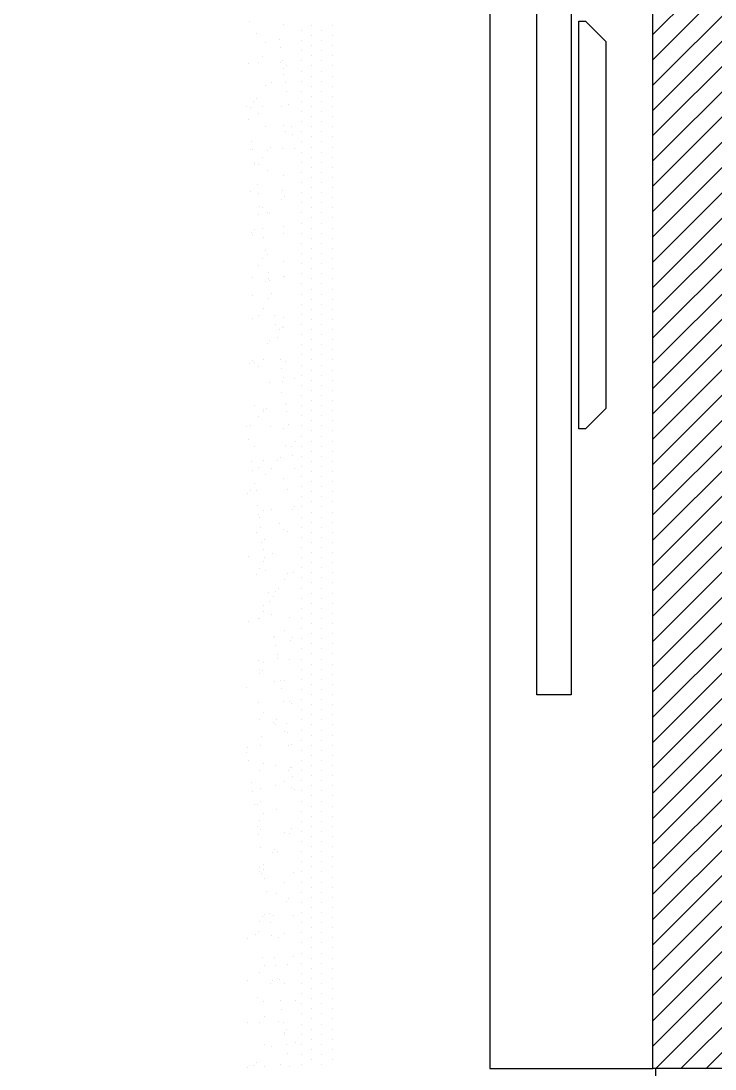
# Model space of a CAD drawing. Extents: x -178 to 151, y -135 to 745.
# Drawn here: x 120.293 to 121.167, y 706.289 to 707.608 of the extents above; entities that cross this region are included whole.
import ezdxf

# ---------------------------------------------------------------- set-up
doc = ezdxf.new("R2010")
doc.units = 0
doc.header["$MEASUREMENT"] = 0
doc.linetypes.add('DASHDOT2', pattern=[0.5, 0.25, -0.125, 0, -0.125])
doc.layers.get('0').update_dxf_attribs({"linetype": 'CONTINUOUS'})
for name, color, linetype in [('AR-MOB', 252, 'CONTINUOUS'), ('COTA', 7, 'CONTINUOUS'), ('COTAS', 7, 'CONTINUOUS'), ('E-hatch', 8, 'CONTINUOUS')]:
    doc.layers.add(name, color=color, linetype=linetype)

# ---------------------------------------------------------------- blocks, each defined once
blk = doc.blocks.new('A$C7AFB675E')
at = {"color": 8}
for p, q in [((3.6451, 2.2825), (3.6451, 2.2825)), ((3.5162, 2.2769), (3.5162, 2.2769)), ((3.5319, 2.269), (3.5319, 2.269)), ((3.5477, 2.2769), (3.5477, 2.2769)), ((3.5634, 2.269), (3.5634, 2.269)), ((3.5923, 2.279), (3.5923, 2.279)), ((3.6331, 2.2641), (3.6331, 2.2641)), ((3.5162, 2.2612), (3.5162, 2.2612)), ((3.5319, 2.2533), (3.5319, 2.2533)), ((3.5477, 2.2612), (3.5477, 2.2612)), ((3.5634, 2.2533), (3.5634, 2.2533)), ((3.5972, 2.2557), (3.5972, 2.2557)), ((3.6202, 2.25), (3.6202, 2.25)), ((3.5162, 2.2454), (3.5162, 2.2454)), ((3.5319, 2.2375), (3.5319, 2.2375)), ((3.5477, 2.2454), (3.5477, 2.2454)), ((3.5634, 2.2375), (3.5634, 2.2375)), ((3.5955, 2.2426), (3.5955, 2.2426)), ((3.5162, 2.2297), (3.5162, 2.2297)), ((3.5319, 2.2218), (3.5319, 2.2218)), ((3.5477, 2.2297), (3.5477, 2.2297)), ((3.5634, 2.2218), (3.5634, 2.2218)), ((3.5866, 2.2149), (3.5866, 2.2149)), ((3.5928, 2.2221), (3.5928, 2.2221)), ((3.5968, 2.2196), (3.5968, 2.2196)), ((3.6241, 2.2291), (3.6241, 2.2291)), ((3.6309, 2.2185), (3.6309, 2.2185)), ((3.6454, 2.218), (3.6454, 2.218)), ((3.5162, 2.2139), (3.5162, 2.2139)), ((3.5162, 2.1982), (3.5162, 2.1982)), ((3.5319, 2.206), (3.5319, 2.206)), ((3.5477, 2.2139), (3.5477, 2.2139)), ((3.5477, 2.1982), (3.5477, 2.1982)), ((3.5634, 2.206), (3.5634, 2.206)), ((3.5909, 2.2103), (3.5909, 2.2103)), ((3.5922, 2.2005), (3.5922, 2.2005)), ((3.5162, 2.1824), (3.5162, 2.1824)), ((3.5319, 2.1903), (3.5319, 2.1903)), ((3.5477, 2.1824), (3.5477, 2.1824)), ((3.5634, 2.1903), (3.5634, 2.1903)), ((3.5883, 2.1879), (3.5883, 2.1879)), ((3.611, 2.1884), (3.611, 2.1884)), ((3.6193, 2.184), (3.6193, 2.184)), ((3.5162, 2.1667), (3.5162, 2.1667)), ((3.5319, 2.1745), (3.5319, 2.1745)), ((3.5477, 2.1667), (3.5477, 2.1667)), ((3.5634, 2.1745), (3.5634, 2.1745)), ((3.5866, 2.1747), (3.5866, 2.1747)), ((3.5162, 2.1509), (3.5162, 2.1509)), ((3.5319, 2.1588), (3.5319, 2.1588)), ((3.5477, 2.1509), (3.5477, 2.1509)), ((3.5634, 2.1588), (3.5634, 2.1588)), ((3.5839, 2.1542), (3.5839, 2.1542)), ((3.5944, 2.1515), (3.5944, 2.1515)), ((3.624, 2.1506), (3.624, 2.1506)), ((3.634, 2.1633), (3.634, 2.1633)), ((3.6382, 2.1586), (3.6382, 2.1586)), ((3.643, 2.1499), (3.643, 2.1499)), ((3.6488, 2.1515), (3.6488, 2.1515)), ((3.5162, 2.1352), (3.5162, 2.1352)), ((3.5319, 2.143), (3.5319, 2.143)), ((3.5477, 2.1352), (3.5477, 2.1352)), ((3.5634, 2.143), (3.5634, 2.143)), ((3.6308, 2.14), (3.6308, 2.14)), ((3.5162, 2.1194), (3.5162, 2.1194)), ((3.5319, 2.1273), (3.5319, 2.1273)), ((3.5477, 2.1194), (3.5477, 2.1194)), ((3.5634, 2.1273), (3.5634, 2.1273)), ((3.5794, 2.12), (3.5794, 2.12)), ((3.592, 2.1221), (3.592, 2.1221)), ((3.6196, 2.1196), (3.6196, 2.1196)), ((3.6461, 2.131), (3.6461, 2.131)), ((3.5162, 2.1037), (3.5162, 2.1037)), ((3.5319, 2.1115), (3.5319, 2.1115)), ((3.5477, 2.1037), (3.5477, 2.1037)), ((3.5634, 2.1115), (3.5634, 2.1115)), ((3.5776, 2.1069), (3.5776, 2.1069)), ((3.5889, 2.1126), (3.5889, 2.1126)), ((3.5162, 2.0879), (3.5162, 2.0879)), ((3.5319, 2.0958), (3.5319, 2.0958)), ((3.5477, 2.0879), (3.5477, 2.0879)), ((3.5634, 2.0958), (3.5634, 2.0958)), ((3.5749, 2.0864), (3.5749, 2.0864)), ((3.5936, 2.0856), (3.5936, 2.0856)), ((3.6118, 2.0875), (3.6118, 2.0875)), ((3.6416, 2.0968), (3.6416, 2.0968)), ((3.5162, 2.0722), (3.5162, 2.0722)), ((3.5319, 2.08), (3.5319, 2.08)), ((3.5477, 2.0722), (3.5477, 2.0722)), ((3.5634, 2.08), (3.5634, 2.08)), ((3.6161, 2.0829), (3.6161, 2.0829)), ((3.6238, 2.0721), (3.6238, 2.0721)), ((3.6398, 2.0837), (3.6398, 2.0837)), ((3.6421, 2.084), (3.6421, 2.084)), ((3.5162, 2.0564), (3.5162, 2.0564)), ((3.5319, 2.0643), (3.5319, 2.0643)), ((3.5477, 2.0564), (3.5477, 2.0564)), ((3.5634, 2.0643), (3.5634, 2.0643)), ((3.6172, 2.0515), (3.6172, 2.0515)), ((3.6306, 2.0615), (3.6306, 2.0615)), ((3.6362, 2.0609), (3.6362, 2.0609)), ((3.6371, 2.0632), (3.6371, 2.0632)), ((3.5162, 2.0407), (3.5162, 2.0407)), ((3.5319, 2.0485), (3.5319, 2.0485)), ((3.5477, 2.0407), (3.5477, 2.0407)), ((3.5634, 2.0485), (3.5634, 2.0485)), ((3.5919, 2.0436), (3.5919, 2.0436)), ((3.5162, 2.0249), (3.5162, 2.0249)), ((3.5319, 2.0328), (3.5319, 2.0328)), ((3.5477, 2.0249), (3.5477, 2.0249)), ((3.5634, 2.0328), (3.5634, 2.0328)), ((3.5939, 2.0211), (3.5939, 2.0211)), ((3.6326, 2.029), (3.6326, 2.029)), ((3.6424, 2.0195), (3.6424, 2.0195)), ((3.5162, 2.0092), (3.5162, 2.0092)), ((3.5319, 2.017), (3.5319, 2.017)), ((3.5477, 2.0092), (3.5477, 2.0092)), ((3.5634, 2.017), (3.5634, 2.017)), ((3.5897, 2.0118), (3.5897, 2.0118)), ((3.594, 2.0071), (3.594, 2.0071)), ((3.6309, 2.0158), (3.6309, 2.0158)), ((3.5162, 1.9934), (3.5162, 1.9934)), ((3.5319, 2.0013), (3.5319, 2.0013)), ((3.5477, 1.9934), (3.5477, 1.9934)), ((3.5634, 2.0013), (3.5634, 2.0013)), ((3.6237, 1.9937), (3.6237, 1.9937)), ((3.6282, 1.9953), (3.6282, 1.9953)), ((3.5162, 1.9777), (3.5162, 1.9777)), ((3.5319, 1.9855), (3.5319, 1.9855)), ((3.5477, 1.9777), (3.5477, 1.9777)), ((3.5634, 1.9855), (3.5634, 1.9855)), ((3.6141, 1.9852), (3.6141, 1.9852)), ((3.6163, 1.9855), (3.6163, 1.9855)), ((3.6305, 1.983), (3.6305, 1.983)), ((3.5162, 1.9619), (3.5162, 1.9619)), ((3.5319, 1.9698), (3.5319, 1.9698)), ((3.5319, 1.954), (3.5319, 1.954)), ((3.5477, 1.9619), (3.5477, 1.9619)), ((3.5634, 1.9698), (3.5634, 1.9698)), ((3.5634, 1.954), (3.5634, 1.954)), ((3.5917, 1.9651), (3.5917, 1.9651)), ((3.6237, 1.9611), (3.6237, 1.9611)), ((3.637, 1.9601), (3.637, 1.9601)), ((3.6413, 1.9555), (3.6413, 1.9555)), ((3.5162, 1.9462), (3.5162, 1.9462)), ((3.5319, 1.9383), (3.5319, 1.9383)), ((3.5477, 1.9462), (3.5477, 1.9462)), ((3.5634, 1.9383), (3.5634, 1.9383)), ((3.5914, 1.953), (3.5914, 1.953)), ((3.622, 1.948), (3.622, 1.948)), ((3.64, 1.9514), (3.64, 1.9514)), ((3.5162, 1.9304), (3.5162, 1.9304)), ((3.5319, 1.9225), (3.5319, 1.9225)), ((3.5477, 1.9304), (3.5477, 1.9304)), ((3.5634, 1.9225), (3.5634, 1.9225)), ((3.6193, 1.9275), (3.6193, 1.9275)), ((3.5162, 1.9147), (3.5162, 1.9147)), ((3.5319, 1.9068), (3.5319, 1.9068)), ((3.5477, 1.9147), (3.5477, 1.9147)), ((3.5634, 1.9068), (3.5634, 1.9068)), ((3.5919, 1.9094), (3.5919, 1.9094)), ((3.6166, 1.9211), (3.6166, 1.9211)), ((3.6236, 1.9152), (3.6236, 1.9152)), ((3.5162, 1.8989), (3.5162, 1.8989)), ((3.5319, 1.891), (3.5319, 1.891)), ((3.5477, 1.8989), (3.5477, 1.8989)), ((3.5634, 1.891), (3.5634, 1.891)), ((3.6148, 1.8933), (3.6148, 1.8933)), ((3.6303, 1.9045), (3.6303, 1.9045)), ((3.5162, 1.8832), (3.5162, 1.8832)), ((3.5319, 1.8753), (3.5319, 1.8753)), ((3.5477, 1.8832), (3.5477, 1.8832)), ((3.5634, 1.8753), (3.5634, 1.8753)), ((3.5906, 1.8871), (3.5906, 1.8871)), ((3.5916, 1.8866), (3.5916, 1.8866)), ((3.613, 1.8802), (3.613, 1.8802)), ((3.6149, 1.8844), (3.6149, 1.8844)), ((3.6192, 1.8797), (3.6192, 1.8797)), ((3.6391, 1.8855), (3.6391, 1.8855)), ((3.5162, 1.8674), (3.5162, 1.8674)), ((3.5319, 1.8595), (3.5319, 1.8595)), ((3.5477, 1.8674), (3.5477, 1.8674)), ((3.5634, 1.8595), (3.5634, 1.8595)), ((3.6103, 1.8597), (3.6103, 1.8597)), ((3.6393, 1.8578), (3.6393, 1.8578)), ((3.5162, 1.8517), (3.5162, 1.8517)), ((3.5319, 1.8438), (3.5319, 1.8438)), ((3.5477, 1.8517), (3.5477, 1.8517)), ((3.5634, 1.8438), (3.5634, 1.8438)), ((3.6142, 1.853), (3.6142, 1.853)), ((3.5162, 1.8359), (3.5162, 1.8359)), ((3.5319, 1.828), (3.5319, 1.828)), ((3.5477, 1.8359), (3.5477, 1.8359)), ((3.5634, 1.828), (3.5634, 1.828)), ((3.6058, 1.8255), (3.6058, 1.8255)), ((3.6234, 1.8367), (3.6234, 1.8367)), ((3.6302, 1.8261), (3.6302, 1.8261)), ((3.5162, 1.8202), (3.5162, 1.8202)), ((3.5319, 1.8123), (3.5319, 1.8123)), ((3.5477, 1.8202), (3.5477, 1.8202)), ((3.5634, 1.8123), (3.5634, 1.8123)), ((3.5909, 1.8226), (3.5909, 1.8226)), ((3.5915, 1.8082), (3.5915, 1.8082)), ((3.5928, 1.8086), (3.5928, 1.8086)), ((3.6041, 1.8123), (3.6041, 1.8123)), ((3.6394, 1.821), (3.6394, 1.821)), ((3.5162, 1.8044), (3.5162, 1.8044)), ((3.5319, 1.7965), (3.5319, 1.7965)), ((3.5477, 1.8044), (3.5477, 1.8044)), ((3.5634, 1.7965), (3.5634, 1.7965)), ((3.5971, 1.804), (3.5971, 1.804)), ((3.6014, 1.7919), (3.6014, 1.7919)), ((3.5162, 1.7887), (3.5162, 1.7887)), ((3.5319, 1.7808), (3.5319, 1.7808)), ((3.5477, 1.7887), (3.5477, 1.7887)), ((3.5634, 1.7808), (3.5634, 1.7808)), ((3.6134, 1.787), (3.6134, 1.787)), ((3.6172, 1.782), (3.6172, 1.782)), ((3.5162, 1.7729), (3.5162, 1.7729)), ((3.5319, 1.765), (3.5319, 1.765)), ((3.5477, 1.7729), (3.5477, 1.7729)), ((3.5634, 1.765), (3.5634, 1.765)), ((3.5162, 1.7572), (3.5162, 1.7572)), ((3.5319, 1.7493), (3.5319, 1.7493)), ((3.5477, 1.7572), (3.5477, 1.7572)), ((3.5634, 1.7493), (3.5634, 1.7493)), ((3.5884, 1.7545), (3.5884, 1.7545)), ((3.5952, 1.7445), (3.5952, 1.7445)), ((3.5969, 1.7576), (3.5969, 1.7576)), ((3.6233, 1.7582), (3.6233, 1.7582)), ((3.63, 1.7476), (3.63, 1.7476)), ((3.637, 1.753), (3.637, 1.753)), ((3.6401, 1.757), (3.6401, 1.757)), ((3.6444, 1.7523), (3.6444, 1.7523)), ((3.5162, 1.7414), (3.5162, 1.7414)), ((3.5319, 1.7335), (3.5319, 1.7335)), ((3.5477, 1.7414), (3.5477, 1.7414)), ((3.5634, 1.7335), (3.5634, 1.7335)), ((3.575, 1.7282), (3.575, 1.7282)), ((3.5913, 1.7297), (3.5913, 1.7297)), ((3.5162, 1.7257), (3.5162, 1.7257)), ((3.5162, 1.7099), (3.5162, 1.7099)), ((3.5319, 1.7178), (3.5319, 1.7178)), ((3.5477, 1.7257), (3.5477, 1.7257)), ((3.5477, 1.7099), (3.5477, 1.7099)), ((3.5634, 1.7178), (3.5634, 1.7178)), ((3.5925, 1.724), (3.5925, 1.724)), ((3.6137, 1.7226), (3.6137, 1.7226)), ((3.5162, 1.6942), (3.5162, 1.6942)), ((3.5319, 1.702), (3.5319, 1.702)), ((3.5477, 1.6942), (3.5477, 1.6942)), ((3.5634, 1.702), (3.5634, 1.702)), ((3.595, 1.7063), (3.595, 1.7063)), ((3.5162, 1.6784), (3.5162, 1.6784)), ((3.5319, 1.6863), (3.5319, 1.6863)), ((3.5477, 1.6784), (3.5477, 1.6784)), ((3.5634, 1.6863), (3.5634, 1.6863)), ((3.5876, 1.6886), (3.5876, 1.6886)), ((3.588, 1.6898), (3.588, 1.6898)), ((3.618, 1.6812), (3.618, 1.6812)), ((3.6231, 1.6797), (3.6231, 1.6797)), ((3.6361, 1.687), (3.6361, 1.687)), ((3.5162, 1.6627), (3.5162, 1.6627)), ((3.5319, 1.6705), (3.5319, 1.6705)), ((3.5477, 1.6627), (3.5477, 1.6627)), ((3.5634, 1.6705), (3.5634, 1.6705)), ((3.5862, 1.6767), (3.5862, 1.6767)), ((3.6223, 1.6766), (3.6223, 1.6766)), ((3.6299, 1.6691), (3.6299, 1.6691)), ((3.5162, 1.6469), (3.5162, 1.6469)), ((3.5319, 1.6548), (3.5319, 1.6548)), ((3.5477, 1.6469), (3.5477, 1.6469)), ((3.5634, 1.6548), (3.5634, 1.6548)), ((3.5836, 1.6562), (3.5836, 1.6562)), ((3.5912, 1.6512), (3.5912, 1.6512)), ((3.6112, 1.6545), (3.6112, 1.6545)), ((3.6424, 1.6546), (3.6424, 1.6546)), ((3.6484, 1.6534), (3.6484, 1.6534)), ((3.5162, 1.6312), (3.5162, 1.6312)), ((3.5319, 1.639), (3.5319, 1.639)), ((3.5477, 1.6312), (3.5477, 1.6312)), ((3.5634, 1.639), (3.5634, 1.639)), ((3.5729, 1.6305), (3.5729, 1.6305)), ((3.6457, 1.633), (3.6457, 1.633)), ((3.5162, 1.6154), (3.5162, 1.6154)), ((3.5319, 1.6233), (3.5319, 1.6233)), ((3.5477, 1.6154), (3.5477, 1.6154)), ((3.5634, 1.6233), (3.5634, 1.6233)), ((3.579, 1.622), (3.579, 1.622)), ((3.5879, 1.6241), (3.5879, 1.6241)), ((3.6365, 1.6225), (3.6365, 1.6225)), ((3.5162, 1.5997), (3.5162, 1.5997)), ((3.5319, 1.6075), (3.5319, 1.6075)), ((3.5477, 1.5997), (3.5477, 1.5997)), ((3.5634, 1.6075), (3.5634, 1.6075)), ((3.5773, 1.6088), (3.5773, 1.6088)), ((3.5959, 1.6054), (3.5959, 1.6054)), ((3.6002, 1.6008), (3.6002, 1.6008)), ((3.623, 1.6013), (3.623, 1.6013)), ((3.6412, 1.5987), (3.6412, 1.5987)), ((3.5162, 1.5839), (3.5162, 1.5839)), ((3.5319, 1.5918), (3.5319, 1.5918)), ((3.5477, 1.5839), (3.5477, 1.5839)), ((3.5634, 1.5918), (3.5634, 1.5918)), ((3.5746, 1.5884), (3.5746, 1.5884)), ((3.6104, 1.5885), (3.6104, 1.5885)), ((3.6298, 1.5906), (3.6298, 1.5906)), ((3.6395, 1.5856), (3.6395, 1.5856)), ((3.5162, 1.5682), (3.5162, 1.5682)), ((3.5319, 1.576), (3.5319, 1.576)), ((3.5477, 1.5682), (3.5477, 1.5682)), ((3.5634, 1.576), (3.5634, 1.576)), ((3.591, 1.5727), (3.591, 1.5727)), ((3.6203, 1.5789), (3.6203, 1.5789)), ((3.6368, 1.5651), (3.6368, 1.5651)), ((3.5162, 1.5524), (3.5162, 1.5524)), ((3.5319, 1.5603), (3.5319, 1.5603)), ((3.5477, 1.5524), (3.5477, 1.5524)), ((3.5634, 1.5603), (3.5634, 1.5603)), ((3.5854, 1.5561), (3.5854, 1.5561)), ((3.634, 1.5545), (3.634, 1.5545)), ((3.6432, 1.5538), (3.6432, 1.5538)), ((3.6475, 1.5491), (3.6475, 1.5491)), ((3.5162, 1.5367), (3.5162, 1.5367)), ((3.5319, 1.5445), (3.5319, 1.5445)), ((3.5477, 1.5367), (3.5477, 1.5367)), ((3.5634, 1.5445), (3.5634, 1.5445)), ((3.6323, 1.5309), (3.6323, 1.5309)), ((3.5162, 1.5209), (3.5162, 1.5209)), ((3.5319, 1.5288), (3.5319, 1.5288)), ((3.5477, 1.5209), (3.5477, 1.5209)), ((3.5634, 1.5288), (3.5634, 1.5288)), ((3.5738, 1.5297), (3.5738, 1.5297)), ((3.578, 1.525), (3.578, 1.525)), ((3.6107, 1.5241), (3.6107, 1.5241)), ((3.6229, 1.5228), (3.6229, 1.5228)), ((3.6306, 1.5178), (3.6306, 1.5178)), ((3.5162, 1.5052), (3.5162, 1.5052)), ((3.5319, 1.513), (3.5319, 1.513)), ((3.5477, 1.5052), (3.5477, 1.5052)), ((3.5634, 1.513), (3.5634, 1.513)), ((3.5981, 1.5031), (3.5981, 1.5031)), ((3.6296, 1.5122), (3.6296, 1.5122)), ((3.5162, 1.4894), (3.5162, 1.4894)), ((3.5319, 1.4973), (3.5319, 1.4973)), ((3.5477, 1.4894), (3.5477, 1.4894)), ((3.5634, 1.4973), (3.5634, 1.4973)), ((3.5846, 1.4901), (3.5846, 1.4901)), ((3.5909, 1.4943), (3.5909, 1.4943)), ((3.6279, 1.4973), (3.6279, 1.4973)), ((3.6332, 1.4885), (3.6332, 1.4885)), ((3.5162, 1.4737), (3.5162, 1.4737)), ((3.5319, 1.4815), (3.5319, 1.4815)), ((3.5319, 1.4658), (3.5319, 1.4658)), ((3.5477, 1.4737), (3.5477, 1.4737)), ((3.5634, 1.4815), (3.5634, 1.4815)), ((3.5634, 1.4658), (3.5634, 1.4658)), ((3.6211, 1.478), (3.6211, 1.478)), ((3.6254, 1.4734), (3.6254, 1.4734)), ((3.5162, 1.4579), (3.5162, 1.4579)), ((3.5319, 1.45), (3.5319, 1.45)), ((3.5477, 1.4579), (3.5477, 1.4579)), ((3.5634, 1.45), (3.5634, 1.45)), ((3.6082, 1.456), (3.6082, 1.456)), ((3.6216, 1.4499), (3.6216, 1.4499)), ((3.6234, 1.4631), (3.6234, 1.4631)), ((3.6455, 1.4515), (3.6455, 1.4515)), ((3.5162, 1.4422), (3.5162, 1.4422)), ((3.5319, 1.4343), (3.5319, 1.4343)), ((3.5477, 1.4422), (3.5477, 1.4422)), ((3.5634, 1.4343), (3.5634, 1.4343)), ((3.6227, 1.4443), (3.6227, 1.4443)), ((3.6295, 1.4337), (3.6295, 1.4337)), ((3.5162, 1.4264), (3.5162, 1.4264)), ((3.5319, 1.4185), (3.5319, 1.4185)), ((3.5477, 1.4264), (3.5477, 1.4264)), ((3.5634, 1.4185), (3.5634, 1.4185)), ((3.576, 1.4274), (3.576, 1.4274)), ((3.5849, 1.4256), (3.5849, 1.4256)), ((3.6189, 1.4295), (3.6189, 1.4295)), ((3.6335, 1.424), (3.6335, 1.424)), ((3.5162, 1.4107), (3.5162, 1.4107)), ((3.5319, 1.4028), (3.5319, 1.4028)), ((3.5477, 1.4107), (3.5477, 1.4107)), ((3.5634, 1.4028), (3.5634, 1.4028)), ((3.5907, 1.4158), (3.5907, 1.4158)), ((3.599, 1.4023), (3.599, 1.4023)), ((3.5162, 1.3949), (3.5162, 1.3949)), ((3.5319, 1.387), (3.5319, 1.387)), ((3.5477, 1.3949), (3.5477, 1.3949)), ((3.5634, 1.387), (3.5634, 1.387)), ((3.6033, 1.3976), (3.6033, 1.3976)), ((3.6074, 1.3901), (3.6074, 1.3901)), ((3.6144, 1.3952), (3.6144, 1.3952)), ((3.5162, 1.3792), (3.5162, 1.3792)), ((3.5319, 1.3713), (3.5319, 1.3713)), ((3.5477, 1.3792), (3.5477, 1.3792)), ((3.5634, 1.3713), (3.5634, 1.3713)), ((3.6127, 1.3821), (3.6127, 1.3821)), ((3.6233, 1.3757), (3.6233, 1.3757)), ((3.5162, 1.3634), (3.5162, 1.3634)), ((3.5319, 1.3555), (3.5319, 1.3555)), ((3.5477, 1.3634), (3.5477, 1.3634)), ((3.5634, 1.3555), (3.5634, 1.3555)), ((3.5825, 1.3576), (3.5825, 1.3576)), ((3.61, 1.3616), (3.61, 1.3616)), ((3.6226, 1.3658), (3.6226, 1.3658)), ((3.6293, 1.3552), (3.6293, 1.3552)), ((3.631, 1.356), (3.631, 1.356)), ((3.5162, 1.3477), (3.5162, 1.3477)), ((3.5319, 1.3398), (3.5319, 1.3398)), ((3.5477, 1.3477), (3.5477, 1.3477)), ((3.5634, 1.3398), (3.5634, 1.3398)), ((3.5906, 1.3373), (3.5906, 1.3373)), ((3.6463, 1.3506), (3.6463, 1.3506)), ((3.5162, 1.3319), (3.5162, 1.3319)), ((3.5319, 1.324), (3.5319, 1.324)), ((3.5477, 1.3319), (3.5477, 1.3319)), ((3.5634, 1.324), (3.5634, 1.324)), ((3.5769, 1.3265), (3.5769, 1.3265)), ((3.5811, 1.3219), (3.5811, 1.3219)), ((3.6055, 1.3274), (3.6055, 1.3274)), ((3.6077, 1.3256), (3.6077, 1.3256)), ((3.5162, 1.3162), (3.5162, 1.3162)), ((3.5319, 1.3083), (3.5319, 1.3083)), ((3.5477, 1.3162), (3.5477, 1.3162)), ((3.5634, 1.3083), (3.5634, 1.3083)), ((3.6038, 1.3143), (3.6038, 1.3143)), ((3.5162, 1.3004), (3.5162, 1.3004)), ((3.5319, 1.2925), (3.5319, 1.2925)), ((3.5477, 1.3004), (3.5477, 1.3004)), ((3.5634, 1.2925), (3.5634, 1.2925)), ((3.5816, 1.2916), (3.5816, 1.2916)), ((3.6011, 1.2938), (3.6011, 1.2938)), ((3.6012, 1.3), (3.6012, 1.3)), ((3.6224, 1.2874), (3.6224, 1.2874)), ((3.6302, 1.29), (3.6302, 1.29)), ((3.5162, 1.2847), (3.5162, 1.2847)), ((3.5319, 1.2768), (3.5319, 1.2768)), ((3.5477, 1.2847), (3.5477, 1.2847)), ((3.5634, 1.2768), (3.5634, 1.2768)), ((3.6242, 1.2749), (3.6242, 1.2749)), ((3.6285, 1.2702), (3.6285, 1.2702)), ((3.6292, 1.2767), (3.6292, 1.2767)), ((3.5162, 1.2689), (3.5162, 1.2689)), ((3.5319, 1.261), (3.5319, 1.261)), ((3.5477, 1.2689), (3.5477, 1.2689)), ((3.5634, 1.261), (3.5634, 1.261)), ((3.5905, 1.2588), (3.5905, 1.2588)), ((3.5966, 1.2596), (3.5966, 1.2596)), ((3.6052, 1.2575), (3.6052, 1.2575)), ((3.5162, 1.2532), (3.5162, 1.2532)), ((3.5162, 1.2374), (3.5162, 1.2374)), ((3.5319, 1.2453), (3.5319, 1.2453)), ((3.5477, 1.2532), (3.5477, 1.2532)), ((3.5477, 1.2374), (3.5477, 1.2374)), ((3.5634, 1.2453), (3.5634, 1.2453)), ((3.5949, 1.2464), (3.5949, 1.2464)), ((3.6486, 1.2483), (3.6486, 1.2483)), ((3.5162, 1.2217), (3.5162, 1.2217)), ((3.5319, 1.2295), (3.5319, 1.2295)), ((3.5477, 1.2217), (3.5477, 1.2217)), ((3.5634, 1.2295), (3.5634, 1.2295)), ((3.5791, 1.2242), (3.5791, 1.2242)), ((3.5819, 1.2271), (3.5819, 1.2271)), ((3.5922, 1.226), (3.5922, 1.226)), ((3.6305, 1.2256), (3.6305, 1.2256)), ((3.5162, 1.2059), (3.5162, 1.2059)), ((3.5319, 1.2138), (3.5319, 1.2138)), ((3.5477, 1.2059), (3.5477, 1.2059)), ((3.5634, 1.2138), (3.5634, 1.2138)), ((3.6223, 1.2089), (3.6223, 1.2089)), ((3.5162, 1.1902), (3.5162, 1.1902)), ((3.5319, 1.198), (3.5319, 1.198)), ((3.5477, 1.1902), (3.5477, 1.1902)), ((3.5634, 1.198), (3.5634, 1.198)), ((3.5877, 1.1917), (3.5877, 1.1917)), ((3.6021, 1.1991), (3.6021, 1.1991)), ((3.6044, 1.1916), (3.6044, 1.1916)), ((3.6064, 1.1945), (3.6064, 1.1945)), ((3.629, 1.1983), (3.629, 1.1983)), ((3.5162, 1.1744), (3.5162, 1.1744)), ((3.5319, 1.1823), (3.5319, 1.1823)), ((3.5477, 1.1744), (3.5477, 1.1744)), ((3.5634, 1.1823), (3.5634, 1.1823)), ((3.5859, 1.1786), (3.5859, 1.1786)), ((3.5903, 1.1804), (3.5903, 1.1804)), ((3.6264, 1.1726), (3.6264, 1.1726)), ((3.5162, 1.1587), (3.5162, 1.1587)), ((3.5319, 1.1665), (3.5319, 1.1665)), ((3.5477, 1.1587), (3.5477, 1.1587)), ((3.5634, 1.1665), (3.5634, 1.1665)), ((3.5795, 1.1591), (3.5795, 1.1591)), ((3.5832, 1.1581), (3.5832, 1.1581)), ((3.628, 1.1575), (3.628, 1.1575)), ((3.5162, 1.1429), (3.5162, 1.1429)), ((3.5319, 1.1508), (3.5319, 1.1508)), ((3.5477, 1.1429), (3.5477, 1.1429)), ((3.5634, 1.1508), (3.5634, 1.1508)), ((3.6481, 1.1554), (3.6481, 1.1554)), ((3.6494, 1.1475), (3.6494, 1.1475)), ((3.5162, 1.1272), (3.5162, 1.1272)), ((3.5319, 1.135), (3.5319, 1.135)), ((3.5477, 1.1272), (3.5477, 1.1272)), ((3.5634, 1.135), (3.5634, 1.135)), ((3.5787, 1.1239), (3.5787, 1.1239)), ((3.6047, 1.1271), (3.6047, 1.1271)), ((3.6221, 1.1304), (3.6221, 1.1304)), ((3.6454, 1.1349), (3.6454, 1.1349)), ((3.5162, 1.1114), (3.5162, 1.1114)), ((3.5319, 1.1193), (3.5319, 1.1193)), ((3.5477, 1.1114), (3.5477, 1.1114)), ((3.5634, 1.1193), (3.5634, 1.1193)), ((3.577, 1.1108), (3.577, 1.1108)), ((3.58, 1.1234), (3.58, 1.1234)), ((3.5842, 1.1187), (3.5842, 1.1187)), ((3.6289, 1.1198), (3.6289, 1.1198)), ((3.5162, 1.0957), (3.5162, 1.0957)), ((3.5319, 1.1035), (3.5319, 1.1035)), ((3.5477, 1.0957), (3.5477, 1.0957)), ((3.5634, 1.1035), (3.5634, 1.1035)), ((3.5786, 1.0931), (3.5786, 1.0931)), ((3.5902, 1.1019), (3.5902, 1.1019)), ((3.6043, 1.0968), (3.6043, 1.0968)), ((3.6272, 1.0915), (3.6272, 1.0915)), ((3.6409, 1.1007), (3.6409, 1.1007)), ((3.5162, 1.0799), (3.5162, 1.0799)), ((3.5319, 1.0878), (3.5319, 1.0878)), ((3.5477, 1.0799), (3.5477, 1.0799)), ((3.5634, 1.0878), (3.5634, 1.0878)), ((3.5743, 1.0903), (3.5743, 1.0903)), ((3.6392, 1.0875), (3.6392, 1.0875)), ((3.5162, 1.0642), (3.5162, 1.0642)), ((3.5319, 1.072), (3.5319, 1.072)), ((3.5477, 1.0642), (3.5477, 1.0642)), ((3.5634, 1.072), (3.5634, 1.072)), ((3.6023, 1.059), (3.6023, 1.059)), ((3.6273, 1.0717), (3.6273, 1.0717)), ((3.6316, 1.0671), (3.6316, 1.0671)), ((3.6365, 1.0671), (3.6365, 1.0671)), ((3.5162, 1.0484), (3.5162, 1.0484)), ((3.5319, 1.0563), (3.5319, 1.0563)), ((3.5477, 1.0484), (3.5477, 1.0484)), ((3.5634, 1.0563), (3.5634, 1.0563)), ((3.622, 1.0519), (3.622, 1.0519)), ((3.5162, 1.0327), (3.5162, 1.0327)), ((3.5319, 1.0405), (3.5319, 1.0405)), ((3.5477, 1.0327), (3.5477, 1.0327)), ((3.5634, 1.0405), (3.5634, 1.0405)), ((3.5789, 1.0287), (3.5789, 1.0287)), ((3.6275, 1.0271), (3.6275, 1.0271)), ((3.6288, 1.0413), (3.6288, 1.0413)), ((3.632, 1.0328), (3.632, 1.0328)), ((3.5162, 1.0169), (3.5162, 1.0169)), ((3.5319, 1.0248), (3.5319, 1.0248)), ((3.5477, 1.0169), (3.5477, 1.0169)), ((3.5634, 1.0248), (3.5634, 1.0248)), ((3.5822, 1.021), (3.5822, 1.021)), ((3.59, 1.0234), (3.59, 1.0234)), ((3.6303, 1.0197), (3.6303, 1.0197)), ((3.5162, 1.0012), (3.5162, 1.0012)), ((3.5319, 1.009), (3.5319, 1.009)), ((3.5319, 0.9933), (3.5319, 0.9933)), ((3.5477, 1.0012), (3.5477, 1.0012)), ((3.5634, 1.009), (3.5634, 1.009)), ((3.5634, 0.9933), (3.5634, 0.9933)), ((3.6052, 0.996), (3.6052, 0.996)), ((3.6276, 0.9992), (3.6276, 0.9992)), ((3.5162, 0.9854), (3.5162, 0.9854)), ((3.5319, 0.9775), (3.5319, 0.9775)), ((3.5477, 0.9854), (3.5477, 0.9854)), ((3.5634, 0.9775), (3.5634, 0.9775)), ((3.6014, 0.9931), (3.6014, 0.9931)), ((3.6094, 0.9913), (3.6094, 0.9913)), ((3.5162, 0.9697), (3.5162, 0.9697)), ((3.5319, 0.9618), (3.5319, 0.9618)), ((3.5477, 0.9697), (3.5477, 0.9697)), ((3.5634, 0.9618), (3.5634, 0.9618)), ((3.6219, 0.9735), (3.6219, 0.9735)), ((3.623, 0.965), (3.623, 0.965)), ((3.6286, 0.9628), (3.6286, 0.9628)), ((3.6295, 0.9694), (3.6295, 0.9694)), ((3.5162, 0.9539), (3.5162, 0.9539)), ((3.5319, 0.946), (3.5319, 0.946)), ((3.5477, 0.9539), (3.5477, 0.9539)), ((3.5634, 0.946), (3.5634, 0.946)), ((3.5765, 0.9606), (3.5765, 0.9606)), ((3.5899, 0.9449), (3.5899, 0.9449)), ((3.6213, 0.9519), (3.6213, 0.9519)), ((3.625, 0.959), (3.625, 0.959)), ((3.5162, 0.9382), (3.5162, 0.9382)), ((3.5319, 0.9303), (3.5319, 0.9303)), ((3.5477, 0.9382), (3.5477, 0.9382)), ((3.5634, 0.9303), (3.5634, 0.9303)), ((3.6017, 0.9286), (3.6017, 0.9286)), ((3.6186, 0.9314), (3.6186, 0.9314)), ((3.5162, 0.9224), (3.5162, 0.9224)), ((3.5319, 0.9145), (3.5319, 0.9145)), ((3.5477, 0.9224), (3.5477, 0.9224)), ((3.5634, 0.9145), (3.5634, 0.9145)), ((3.5831, 0.9202), (3.5831, 0.9202)), ((3.5873, 0.9156), (3.5873, 0.9156)), ((3.5162, 0.9067), (3.5162, 0.9067)), ((3.5319, 0.8988), (3.5319, 0.8988)), ((3.5477, 0.9067), (3.5477, 0.9067)), ((3.5634, 0.8988), (3.5634, 0.8988)), ((3.6141, 0.8972), (3.6141, 0.8972)), ((3.5162, 0.8909), (3.5162, 0.8909)), ((3.5319, 0.883), (3.5319, 0.883)), ((3.5477, 0.8909), (3.5477, 0.8909)), ((3.5634, 0.883), (3.5634, 0.883)), ((3.5756, 0.8946), (3.5756, 0.8946)), ((3.6074, 0.8936), (3.6074, 0.8936)), ((3.6124, 0.884), (3.6124, 0.884)), ((3.6217, 0.895), (3.6217, 0.895)), ((3.6242, 0.893), (3.6242, 0.893)), ((3.6285, 0.8844), (3.6285, 0.8844)), ((3.5162, 0.8752), (3.5162, 0.8752)), ((3.5319, 0.8673), (3.5319, 0.8673)), ((3.5477, 0.8752), (3.5477, 0.8752)), ((3.5634, 0.8673), (3.5634, 0.8673)), ((3.5897, 0.8665), (3.5897, 0.8665)), ((3.6097, 0.8636), (3.6097, 0.8636)), ((3.6304, 0.8686), (3.6304, 0.8686)), ((3.6347, 0.8639), (3.6347, 0.8639)), ((3.5162, 0.8594), (3.5162, 0.8594)), ((3.5319, 0.8515), (3.5319, 0.8515)), ((3.5477, 0.8594), (3.5477, 0.8594)), ((3.5634, 0.8515), (3.5634, 0.8515)), ((3.5993, 0.8605), (3.5993, 0.8605)), ((3.6478, 0.859), (3.6478, 0.859)), ((3.5162, 0.8437), (3.5162, 0.8437)), ((3.5319, 0.8358), (3.5319, 0.8358)), ((3.5477, 0.8437), (3.5477, 0.8437)), ((3.5634, 0.8358), (3.5634, 0.8358)), ((3.5162, 0.8279), (3.5162, 0.8279)), ((3.5319, 0.82), (3.5319, 0.82)), ((3.5477, 0.8279), (3.5477, 0.8279)), ((3.5634, 0.82), (3.5634, 0.82)), ((3.576, 0.8302), (3.576, 0.8302)), ((3.5853, 0.8179), (3.5853, 0.8179)), ((3.6035, 0.8162), (3.6035, 0.8162)), ((3.6052, 0.8293), (3.6052, 0.8293)), ((3.6216, 0.8165), (3.6216, 0.8165)), ((3.6245, 0.8286), (3.6245, 0.8286)), ((3.5162, 0.8122), (3.5162, 0.8122)), ((3.5319, 0.8043), (3.5319, 0.8043)), ((3.5477, 0.8122), (3.5477, 0.8122)), ((3.5634, 0.8043), (3.5634, 0.8043)), ((3.6283, 0.8059), (3.6283, 0.8059)), ((3.5162, 0.7964), (3.5162, 0.7964)), ((3.5319, 0.7885), (3.5319, 0.7885)), ((3.5477, 0.7964), (3.5477, 0.7964)), ((3.5634, 0.7885), (3.5634, 0.7885)), ((3.5896, 0.788), (3.5896, 0.788)), ((3.5984, 0.7946), (3.5984, 0.7946)), ((3.6008, 0.7957), (3.6008, 0.7957)), ((3.6083, 0.7928), (3.6083, 0.7928)), ((3.6125, 0.7882), (3.6125, 0.7882)), ((3.647, 0.793), (3.647, 0.793)), ((3.5162, 0.7807), (3.5162, 0.7807)), ((3.5319, 0.7728), (3.5319, 0.7728)), ((3.5477, 0.7807), (3.5477, 0.7807)), ((3.5634, 0.7728), (3.5634, 0.7728)), ((3.6326, 0.7662), (3.6326, 0.7662)), ((3.5162, 0.7649), (3.5162, 0.7649)), ((3.5162, 0.7492), (3.5162, 0.7492)), ((3.5319, 0.757), (3.5319, 0.757)), ((3.5477, 0.7649), (3.5477, 0.7649)), ((3.5477, 0.7492), (3.5477, 0.7492)), ((3.5634, 0.757), (3.5634, 0.757)), ((3.5735, 0.7621), (3.5735, 0.7621)), ((3.5963, 0.7615), (3.5963, 0.7615)), ((3.6221, 0.7605), (3.6221, 0.7605)), ((3.5162, 0.7334), (3.5162, 0.7334)), ((3.5319, 0.7413), (3.5319, 0.7413)), ((3.5477, 0.7334), (3.5477, 0.7334)), ((3.5634, 0.7413), (3.5634, 0.7413)), ((3.5945, 0.7484), (3.5945, 0.7484)), ((3.6214, 0.738), (3.6214, 0.738)), ((3.5162, 0.7177), (3.5162, 0.7177)), ((3.5319, 0.7255), (3.5319, 0.7255)), ((3.5477, 0.7177), (3.5477, 0.7177)), ((3.5634, 0.7255), (3.5634, 0.7255)), ((3.5862, 0.7171), (3.5862, 0.7171)), ((3.5918, 0.7279), (3.5918, 0.7279)), ((3.5987, 0.7301), (3.5987, 0.7301)), ((3.6282, 0.7274), (3.6282, 0.7274)), ((3.6473, 0.7285), (3.6473, 0.7285)), ((3.5162, 0.7019), (3.5162, 0.7019)), ((3.5319, 0.7098), (3.5319, 0.7098)), ((3.5477, 0.7019), (3.5477, 0.7019)), ((3.5634, 0.7098), (3.5634, 0.7098)), ((3.5895, 0.7095), (3.5895, 0.7095)), ((3.5904, 0.7124), (3.5904, 0.7124)), ((3.5162, 0.6862), (3.5162, 0.6862)), ((3.5319, 0.694), (3.5319, 0.694)), ((3.5477, 0.6862), (3.5477, 0.6862)), ((3.5634, 0.694), (3.5634, 0.694)), ((3.5727, 0.6961), (3.5727, 0.6961)), ((3.5873, 0.6937), (3.5873, 0.6937)), ((3.6105, 0.6905), (3.6105, 0.6905)), ((3.6212, 0.6945), (3.6212, 0.6945)), ((3.5162, 0.6704), (3.5162, 0.6704)), ((3.5319, 0.6783), (3.5319, 0.6783)), ((3.5477, 0.6704), (3.5477, 0.6704)), ((3.5634, 0.6783), (3.5634, 0.6783)), ((3.5856, 0.6805), (3.5856, 0.6805)), ((3.5319, 0.6625), (3.5319, 0.6625)), ((3.5634, 0.6625), (3.5634, 0.6625)), ((3.5829, 0.6601), (3.5829, 0.6601)), ((3.5963, 0.6621), (3.5963, 0.6621)), ((3.6213, 0.6596), (3.6213, 0.6596)), ((3.6335, 0.6654), (3.6335, 0.6654)), ((3.6378, 0.6608), (3.6378, 0.6608)), ((3.6448, 0.6605), (3.6448, 0.6605)), ((3.6478, 0.6573), (3.6478, 0.6573))]:
    blk.add_line(p, q, dxfattribs=at)

msp = doc.modelspace()

# ---------------------------------------------------------------- hatches: boundary and pattern name
at = {"layer": 'E-hatch'}
h = msp.add_hatch(dxfattribs=at)
h.set_pattern_fill('ANSI31', color=256, scale=0.18, style=0)
h.paths.add_polyline_path([(110.2516, 707.09), (110.1016, 707.09), (110.1016, 706.1104), (110.2516, 706.1104)])
h.paths.add_polyline_path([(110.2516, 706.1104), (110.1016, 706.1104), (110.1016, 706.09), (110.2516, 706.09)])
h.paths.add_polyline_path([(127.6962, 710.59), (109.7516, 710.59), (109.7516, 710.44), (109.7516, 710.09), (110.2516, 710.09), (110.2516, 710.24), (109.9016, 710.24), (109.9016, 710.44), (110.2516, 710.44), (127.6962, 710.44)])
h.paths.add_polyline_path([(134.7516, 710.59), (127.6962, 710.59), (127.6962, 710.44), (134.6016, 710.44), (134.6016, 706.1104), (134.7516, 706.1104)])
h.paths.add_polyline_path([(134.7516, 706.1104), (134.6016, 706.1104), (134.6016, 703.74), (131.6006, 703.74), (131.6006, 704.84), (131.4506, 704.84), (131.4506, 703.74), (131.0058, 703.74), (128.3506, 703.74), (128.3506, 703.79), (128.2006, 703.79), (128.2006, 703.74), (127.6962, 703.74), (127.6962, 703.59), (134.7516, 703.59)])
h.paths.add_polyline_path([(131.6006, 707.59), (129.347, 707.59), (129.347, 708.94), (128.2963, 708.94), (128.2963, 708.79), (129.197, 708.79), (129.197, 708.39), (129.197, 707.59), (129.147, 707.59), (129.147, 707.44), (131.4506, 707.44), (131.4506, 706.9361), (131.4506, 706.64), (131.6006, 706.64)], flags=17)
h.paths.add_polyline_path([(128.3506, 707.44), (128.447, 707.44), (128.447, 707.59), (127.6962, 707.59), (127.6962, 707.44), (128.2006, 707.44), (128.2006, 706.9953), (128.2006, 706.1104), (128.3506, 706.1104)], flags=17)
h.paths.add_polyline_path([(127.6962, 707.59), (126.697, 707.59), (126.697, 708.79), (127.4963, 708.79), (127.4963, 708.94), (126.547, 708.94), (126.547, 707.59), (126.1983, 707.59), (126.1983, 707.44), (126.7925, 707.44), (127.6962, 707.44)])
h.paths.add_polyline_path([(128.3506, 706.1104), (128.2006, 706.1104), (128.2006, 704.79), (127.6962, 704.79), (127.6962, 704.64), (128.2006, 704.64), (128.2006, 704.59), (128.3506, 704.59)], flags=17)
h.paths.add_polyline_path([(127.6962, 704.79), (126.3504, 704.79), (125.5484, 704.79), (125.5484, 704.64), (127.6962, 704.64)], flags=16)
h.paths.add_polyline_path([(124.7484, 704.79), (124.5983, 704.79), (124.5983, 706.1104), (124.4483, 706.1104), (124.4483, 704.64), (124.7484, 704.64)])
h.paths.add_polyline_path([(124.5983, 707.44), (124.5983, 707.59), (124.5983, 707.9471), (124.4483, 707.9471), (124.4483, 706.1104), (124.5983, 706.1104)])
h.paths.add_polyline_path([(127.6962, 703.74), (120.2416, 703.74), (120.2416, 703.94), (120.0916, 703.94), (120.0916, 703.74), (117.5916, 703.74), (117.5916, 704.14), (117.5916, 704.19), (117.4416, 704.19), (117.4416, 703.74), (114.2416, 703.74), (114.2416, 704.1848), (114.2416, 704.49), (114.0916, 704.49), (114.0916, 703.74), (110.2516, 703.74), (110.2516, 704.74), (110.2516, 704.94), (110.2516, 705.29), (110.1016, 705.29), (109.7516, 705.29), (109.7516, 704.79), (110.1016, 704.79), (110.1016, 703.74), (109.7516, 703.74), (109.7516, 703.59), (127.6962, 703.59)])
h.paths.add_polyline_path([(110.1016, 704.94), (109.9016, 704.94), (109.9016, 705.14), (110.1016, 705.14)], flags=16)
h.paths.add_polyline_path([(120.2416, 705.09), (118.3416, 705.09), (118.3416, 704.94), (120.0916, 704.94), (120.0916, 704.74), (120.2416, 704.74)], flags=17)
h.paths.add_polyline_path([(117.5916, 705.8363), (117.4416, 705.8363), (117.4416, 704.89), (117.5916, 704.89), (117.5916, 704.94), (117.6416, 704.94), (117.6416, 705.09), (117.5916, 705.09)])
h.paths.add_polyline_path([(117.5916, 706.89), (117.5916, 707.3826), (117.5616, 707.3826), (117.4416, 707.3826), (117.4416, 706.89), (114.0916, 706.89), (114.0916, 705.99), (114.2416, 705.99), (114.2416, 706.74), (116.0919, 706.74), (117.4416, 706.74), (117.4416, 706.6363), (117.5916, 706.6363)])
h.paths.add_polyline_path([(118.34, 708.94), (117.4416, 708.94), (117.4416, 708.5822), (117.5916, 708.5822), (117.5916, 708.79), (118.34, 708.79)])
h.paths.add_polyline_path([(121.7668, 708.94), (120.34, 708.94), (120.34, 708.79), (121.0883, 708.79), (121.0883, 706.29), (121.0916, 706.29), (121.2483, 706.29), (121.2483, 708.79), (121.7668, 708.79)])
h.paths.add_polyline_path([(124.5983, 708.94), (123.7668, 708.94), (123.7668, 708.79), (124.4483, 708.79), (124.4483, 708.7471), (124.5983, 708.7471)])
h.paths.add_polyline_path([(127.7627, 703.59), (127.7627, 703.74), (127.5324, 703.74), (127.5324, 703.59)])
h.paths.add_polyline_path([(134.556, 704.0317), (134.7933, 704.0317), (134.7933, 704.2621), (134.556, 704.2621)])
h.paths.add_polyline_path([(127.7627, 707.3944), (127.7627, 707.6317), (127.5324, 707.6317), (127.5324, 707.3944)])
h.paths.add_polyline_path([(127.7627, 704.64), (127.7627, 704.79), (127.5324, 704.79), (127.5324, 704.64)])
h.paths.add_polyline_path([(113.1083, 703.5444), (113.1083, 703.7817), (112.8779, 703.7817), (112.8779, 703.5444)])
h.paths.add_polyline_path([(116.3506, 706.6944), (116.3506, 706.9317), (116.1203, 706.9317), (116.1203, 706.6944)], flags=17)

# ---------------------------------------------------------------- linework, layer by layer
at = {"color": 5, "linetype": 'Continuous'}
for p, q in [((121.0883, 706.29), (121.0883, 708.79)), ((121.2483, 706.29), (121.0883, 706.29))]:
    msp.add_line(p, q, dxfattribs=at)
at = {"color": 8}
msp.add_lwpolyline([(121.0883, 706.29), (121.0883, 708.2169), (120.8832, 708.2169), (120.8832, 706.29)], close=True, dxfattribs=at)
at = {"layer": 'AR-MOB'}
for points in [[(120.9426, 707.9081), (120.9854, 707.9081), (120.9854, 706.7601), (120.9426, 706.7601)], [(120.9951, 707.6078), (121.0036, 707.6078), (121.0293, 707.5822), (121.0293, 707.1205), (121.0036, 707.0948), (120.9951, 707.0948)]]:
    msp.add_lwpolyline(points, close=True, dxfattribs=at)
at = {"layer": 'COTA', "color": 8, "linetype": 'DASHDOT2'}
msp.add_line((121.0916, 706.29), (121.0916, 705.09), dxfattribs=at)

# ---------------------------------------------------------------- block references
at = {"layer": 'COTAS', "ltscale": 0.35, "xscale": -0.81, "yscale": 0.81, "zscale": 0.81}
msp.add_blockref('A$C7AFB675E', (123.5328, 705.7581), dxfattribs=at)

doc.saveas('drawing.dxf')
